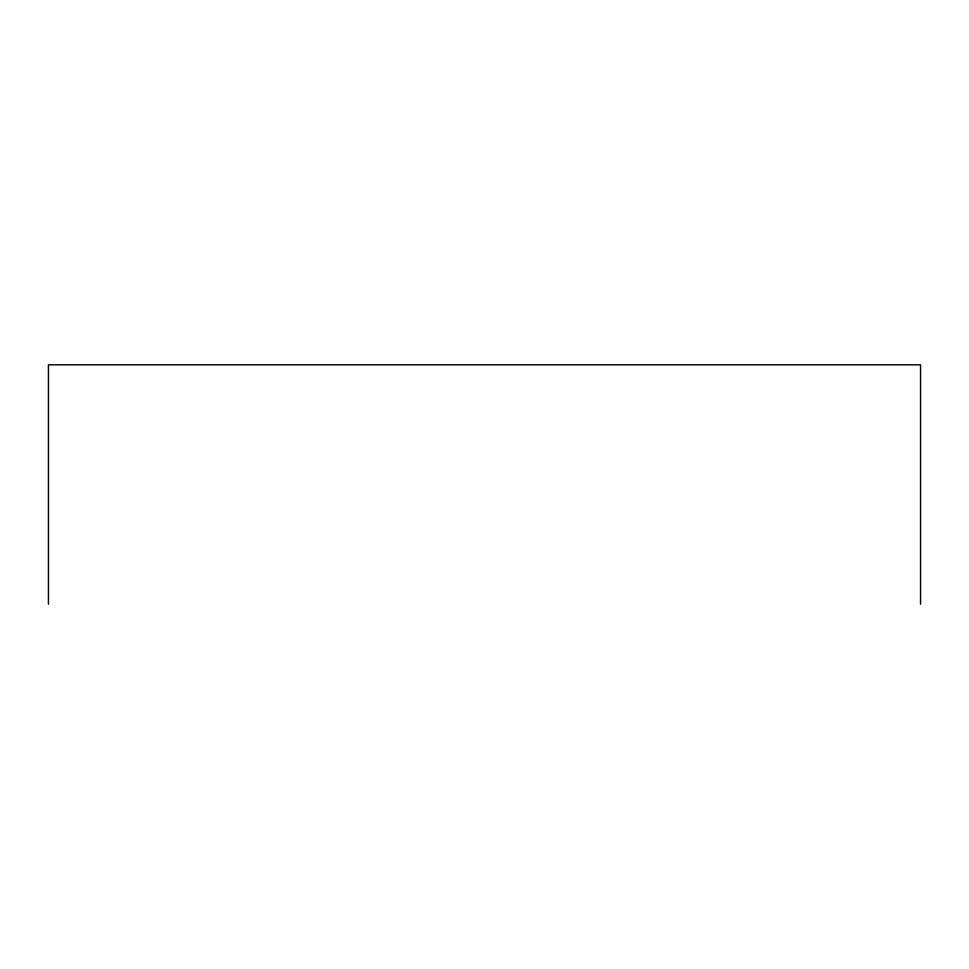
<?xml version="1.0" encoding="UTF-8"?>
<svg xmlns="http://www.w3.org/2000/svg" width="969" height="969" viewBox="0 0 969 969"><rect width="100%" height="100%" fill="white"/><g stroke="black" fill="none" stroke-linecap="round" stroke-linejoin="round"><path stroke-width="1.45" d="M920.55 604.184L920.55 364.816L48.45 364.816L48.45 604.184"/></g></svg>
